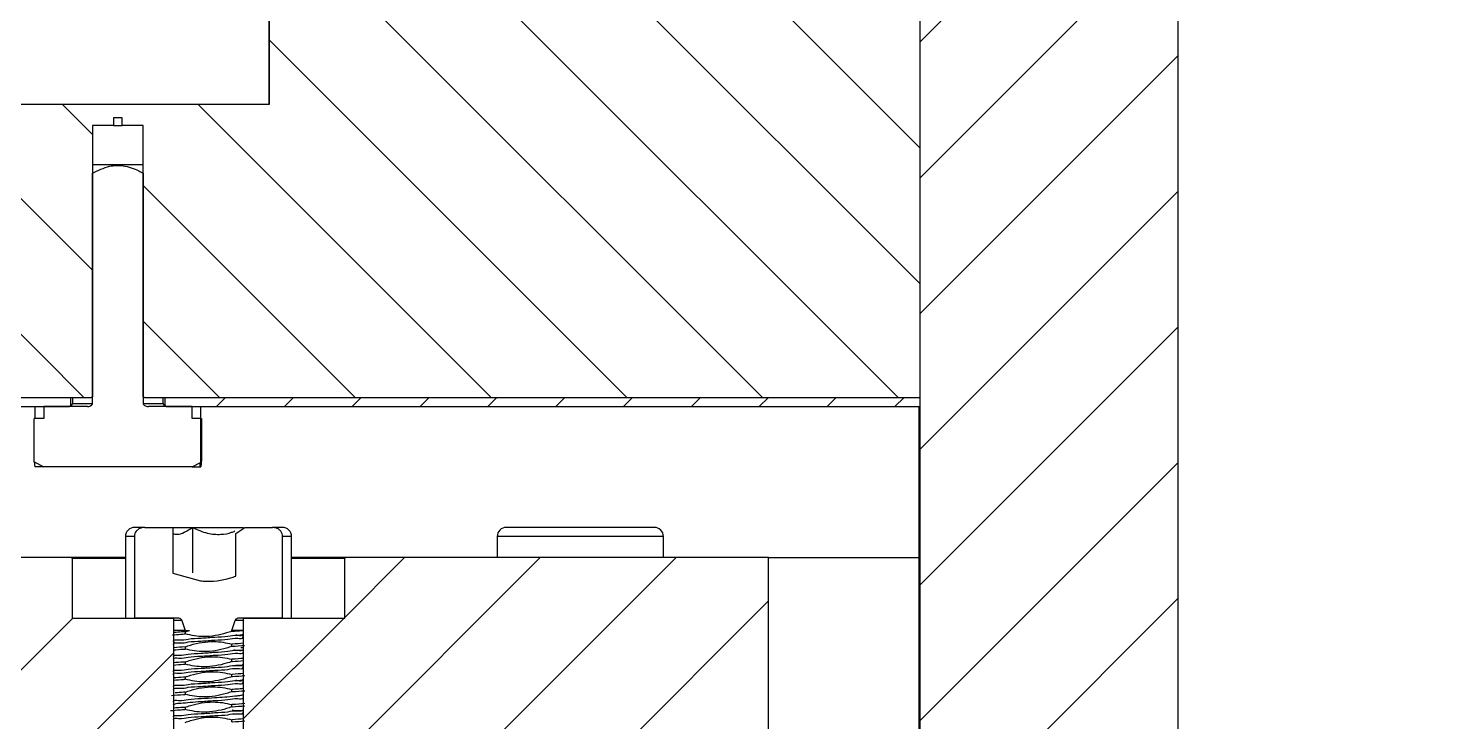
# Model space of a CAD drawing. Header units: millimetres. Extents: x -48 to 1187, y 2 to 839.
# Drawn here: x 561.23 to 607.75, y 138.09 to 161.05 of the extents above; entities that cross this region are included whole.
import ezdxf

# ---------------------------------------------------------------- set-up
doc = ezdxf.new("R2010")
doc.units = ezdxf.units.MM

# ---------------------------------------------------------------- blocks, each defined once
blk = doc.blocks.new('SW_HATCH_5')
at = {"color": 0, "linetype": 'Continuous', "lineweight": 18}
for p, q in [((-61.619, 29.179), (-83.142, 50.701)), ((-61.619, 24.689), (-83.142, 46.211)), ((-62.342, 20.922), (-83.142, 41.721)), ((-61.619, 32.674), (-53.083, 41.209)), ((-66.832, 20.922), (-83.142, 37.231)), ((-61.619, 28.183), (-53.083, 36.719)), ((-71.323, 20.922), (-83.142, 32.741)), ((-61.619, 23.693), (-53.083, 32.229)), ((-89.283, 20.922), (-98.983, 30.622)), ((-89.002, 25.131), (-94.493, 30.622)), ((-89.002, 29.621), (-90.003, 30.622)), ((-75.813, 20.922), (-85.513, 30.622)), ((-80.303, 20.922), (-87.32, 27.939)), ((-61.619, 19.203), (-53.083, 27.739)), ((-84.793, 20.922), (-87.32, 23.449)), ((-61.619, 14.713), (-53.083, 23.249)), ((-84.896, 20.622), (-84.596, 20.922)), ((-82.651, 20.622), (-82.351, 20.922)), ((-80.406, 20.622), (-80.106, 20.922)), ((-78.161, 20.622), (-77.861, 20.922)), ((-75.916, 20.622), (-75.616, 20.922)), ((-73.671, 20.622), (-73.371, 20.922)), ((-71.426, 20.622), (-71.126, 20.922)), ((-69.181, 20.622), (-68.881, 20.922)), ((-66.935, 20.622), (-66.635, 20.922)), ((-64.69, 20.622), (-64.39, 20.922)), ((-62.445, 20.622), (-62.145, 20.922)), ((-61.619, 10.223), (-53.083, 18.759)), ((-84, 1.312), (-69.69, 15.622)), ((-84, 5.803), (-74.181, 15.622)), ((-80.653, 13.639), (-78.671, 15.622)), ((-84, -3.178), (-66.628, 14.194)), ((-61.619, 5.733), (-53.083, 14.269)), ((-96.673, 6.6), (-89.651, 13.622)), ((-84, 10.293), (-80.671, 13.622)), ((-94.477, 4.305), (-86.322, 12.461))]:
    blk.add_line(p, q, dxfattribs=at)

msp = doc.modelspace()

# ---------------------------------------------------------------- linework, layer by layer
at = {"color": 7, "linetype": 'Continuous', "lineweight": 25}
for p, q in [((599.27755, 243.530363), (599.27755, 118.530367)), ((590.741867, 233.530365), (590.741867, 133.530365)), ((590.741867, 218.230367), (590.741867, 148.830365)), ((569.200123, 208.530366), (569.200123, 158.530365)), ((569.219405, 158.530365), (569.219405, 208.530366)), ((548.712874, 158.530365), (569.219405, 158.530365)), ((564.058835, 157.830365), (563.359016, 157.830365)), ((563.359016, 157.830365), (563.359016, 148.855365)), ((564.34142, 158.079289), (564.058835, 158.079289)), ((564.058835, 158.079289), (564.058835, 157.830365)), ((564.058835, 157.830365), (564.34142, 157.830365)), ((564.34142, 157.830365), (564.34142, 158.079289)), ((565.041238, 157.830365), (564.34142, 157.830365)), ((565.041238, 148.855365), (565.041238, 157.830365)), ((563.574785, 156.530365), (563.359016, 156.530365)), ((565.041238, 156.530365), (563.574785, 156.530365)), ((563.359016, 148.630365), (563.359016, 156.249865)), ((565.041238, 156.249865), (565.041238, 148.630365)), ((547.012532, 148.830365), (562.632495, 148.830365)), ((547.712678, 148.530365), (562.600726, 148.530365)), ((548.712874, 148.830365), (563.315207, 148.830365)), ((561.450118, 148.530365), (561.450118, 148.130365)), ((561.746562, 148.530365), (561.746562, 148.130365)), ((563.191438, 148.530365), (561.746562, 148.530365)), ((562.632495, 148.555365), (562.600726, 148.530365)), ((562.632495, 148.830365), (562.632495, 148.555365)), ((562.632495, 148.555365), (562.666261, 148.555365)), ((562.700117, 148.830365), (562.700117, 148.630365)), ((562.700117, 148.630365), (563.359016, 148.630365)), ((563.359016, 148.855365), (563.315207, 148.830365)), ((565.085048, 148.830365), (565.041238, 148.855365)), ((565.041238, 148.630365), (565.700138, 148.630365)), ((565.085048, 148.830365), (590.741867, 148.830365)), ((566.653693, 148.530365), (565.208817, 148.530365)), ((565.700138, 148.630365), (565.700138, 148.830365)), ((565.733993, 148.555365), (565.767759, 148.555365)), ((565.767759, 148.830365), (590.741867, 148.830365)), ((565.767759, 148.555365), (565.767759, 148.830365)), ((565.799529, 148.530365), (565.767759, 148.555365)), ((565.799529, 148.530365), (590.741867, 148.530365)), ((566.653693, 148.130365), (566.653693, 148.530365)), ((566.950137, 148.130365), (566.950137, 148.530365)), ((590.700144, 148.530365), (590.700144, 133.530365)), ((590.741867, 148.830365), (590.741867, 148.530365)), ((561.746562, 148.130365), (561.431402, 148.130365)), ((561.431402, 146.694633), (561.431402, 148.130365)), ((566.932017, 148.130365), (566.653693, 148.130365)), ((566.932017, 148.130365), (566.932017, 146.675257)), ((566.932017, 148.130365), (566.949839, 148.130365)), ((566.949839, 148.130365), (566.973353, 148.130365)), ((566.973353, 148.130365), (566.973353, 146.775985)), ((561.431402, 146.694633), (561.746562, 146.530365)), ((561.431402, 146.694633), (561.450446, 146.530365)), ((566.653693, 146.530365), (566.932017, 146.675257)), ((566.973353, 146.775985), (566.949839, 146.530365)), ((566.653693, 146.530365), (561.746562, 146.530365)), ((566.653693, 146.530365), (566.949839, 146.530365)), ((564.450139, 144.230365), (564.450139, 141.530365)), ((564.746583, 144.230365), (564.450139, 144.230365)), ((564.746583, 144.230365), (564.746583, 141.530365)), ((565.088266, 144.530365), (564.750129, 144.530365)), ((565.088266, 144.530365), (565.992886, 144.530365)), ((565.992886, 144.530365), (566.024745, 144.508316)), ((565.992886, 144.530365), (566.668266, 144.530365)), ((566.024745, 144.508316), (566.024745, 143.017635)), ((566.668266, 144.530365), (566.668266, 143.030365)), ((566.668266, 144.530365), (568.361724, 144.530365)), ((568.099404, 144.331691), (568.407381, 144.530365)), ((568.099404, 142.91566), (568.099404, 144.331691)), ((568.407381, 144.530365), (569.312001, 144.530365)), ((569.650138, 144.530365), (569.312001, 144.530365)), ((569.653684, 141.530365), (569.653684, 144.230365)), ((569.950128, 144.230365), (569.653684, 144.230365)), ((569.950128, 141.530365), (569.950128, 144.230365)), ((576.751644, 144.230365), (576.751644, 143.530365)), ((582.251632, 144.230365), (576.751644, 144.230365)), ((581.951642, 144.530365), (577.051634, 144.530365)), ((582.251632, 143.530365), (582.251632, 144.230365)), ((562.666679, 143.530365), (548.646146, 143.530365)), ((562.666679, 143.530365), (562.692607, 143.505365)), ((564.450139, 143.530365), (562.666679, 143.530365)), ((564.450139, 143.505365), (562.692607, 143.505365)), ((562.692607, 143.505365), (562.692607, 141.530365)), ((571.733588, 143.530365), (569.950128, 143.530365)), ((571.70766, 143.505365), (569.950128, 143.505365)), ((571.70766, 143.505365), (571.733588, 143.530365)), ((571.70766, 141.530365), (571.70766, 143.505365)), ((585.732961, 143.530365), (571.733588, 143.530365)), ((585.732961, 125.530366), (585.732961, 143.530365)), ((585.732961, 143.530365), (590.700144, 143.530365)), ((566.024745, 143.017635), (566.933507, 142.763766)), ((562.692607, 141.530365), (566.039318, 141.530365)), ((566.161299, 141.530365), (564.746583, 141.530365)), ((566.039318, 141.530365), (566.039318, 125.187149)), ((566.322649, 141.447729), (566.039318, 141.447729)), ((566.322649, 141.447729), (566.426003, 141.123363)), ((567.974264, 141.123363), (568.077618, 141.447729)), ((568.360919, 141.447729), (568.077618, 141.447729)), ((569.653684, 141.530365), (568.238968, 141.530365)), ((568.360919, 123.539153), (568.360919, 141.530365)), ((568.360919, 141.530365), (571.70766, 141.530365)), ((566.426003, 141.123363), (566.032642, 141.123363)), ((566.426003, 141.123363), (566.570485, 141.123363)), ((566.426003, 141.076987), (566.426003, 141.005645)), ((566.430891, 141.077316), (566.570485, 141.123363)), ((567.974264, 141.094361), (567.974264, 141.123363)), ((568.365926, 141.123363), (567.974264, 141.123363)), ((566.426003, 140.576952), (566.426003, 140.505632)), ((567.974264, 140.594484), (567.974264, 140.66582)), ((566.426003, 140.077033), (566.426003, 140.005726)), ((567.974264, 140.09444), (567.974264, 140.16575)), ((566.426003, 139.576962), (566.426003, 139.505658)), ((567.974264, 139.594386), (567.974264, 139.665688)), ((567.974264, 139.094496), (567.974264, 139.165646)), ((566.426003, 139.077059), (566.426003, 139.005547)), ((567.974264, 138.594291), (567.974264, 138.665922)), ((566.426003, 138.576976), (566.426003, 138.505807)), ((567.974264, 138.094422), (567.974264, 138.165726))]:
    msp.add_line(p, q, dxfattribs=at)
at = {"color": 7, "linetype": 'Continuous', "lineweight": 25, "flags": 128}
msp.add_lwpolyline([(561.746562, 146.530365), (561.67605, 146.530365), (561.614746, 146.530365), (561.56286, 146.530365), (561.520601, 146.530365), (561.488146, 146.530365), (561.465586, 146.530365), (561.452979, 146.530365), (561.450446, 146.530365)], dxfattribs=at)
at = {"color": 7, "linetype": 'Continuous', "lineweight": 18}
msp.add_circle((609.200173, 183.526684), 72.572572, dxfattribs=at)
at = {"color": 7, "linetype": 'Continuous', "lineweight": 25}
for centre, radius, start, end in [((562.600157, 148.630325), 0.09996, 269.9844839, 0.0229872), ((565.800148, 148.630376), 0.100011, 180.0061652, 269.9863638), ((564.750122, 144.230383), 0.299982, 89.99853, 180.0034266), ((569.650145, 144.230383), 0.299982, 359.9965734, 90.00147), ((577.051626, 144.230383), 0.299982, 89.99853, 180.0034266), ((581.95165, 144.230383), 0.299982, 359.9965734, 90.00147)]:
    msp.add_arc(centre, radius, start, end, dxfattribs=at)
for points, knots in [([(563.359016, 156.249865), (563.544189, 156.342524), (563.863205, 156.502158), (564.412265, 156.522707), (564.782902, 156.389444), (564.992237, 156.27634), (565.041238, 156.249865)], [0, 0, 0, 0, 0.34650152, 0.596952903, 0.905655461, 1, 1, 1, 1]), ([(563.191438, 148.530365), (563.208183, 148.531342), (563.247607, 148.533642), (563.297146, 148.551121), (563.333558, 148.576541), (563.351523, 148.598836), (563.35837, 148.617373), (563.358864, 148.627303), (563.359016, 148.630365)], [0, 0, 0, 0, 0.23685381, 0.5576303672, 0.7270074867, 0.8596203872, 0.9567117149, 1, 1, 1, 1]), ([(565.041238, 148.630365), (565.041944, 148.623749), (565.043521, 148.608966), (565.058087, 148.585364), (565.08915, 148.558616), (565.141577, 148.535628), (565.185373, 148.5322), (565.208817, 148.530365)], [0, 0, 0, 0, 0.0932951032, 0.2084484805, 0.3810835322, 0.6686921145, 1, 1, 1, 1]), ([(566.949839, 146.530365), (566.949279, 146.530808), (566.910876, 146.561196), (566.921524, 146.618645), (566.932017, 146.675257)], [0, 0, 0, 0, 0.01457655, 1, 1, 1, 1]), ([(565.088266, 144.530365), (565.044433, 144.526253), (564.956692, 144.518021), (564.844312, 144.451903), (564.771104, 144.358951), (564.747946, 144.279736), (564.7468, 144.238239), (564.746583, 144.230365)], [0, 0, 0, 0, 0.260473958, 0.521394166, 0.752140227, 0.952966244, 1, 1, 1, 1]), ([(566.024745, 144.317781), (566.067254, 144.309739), (566.193409, 144.285874), (566.423429, 144.367378), (566.580751, 144.472106), (566.668266, 144.530365)], [0, 0, 0, 0, 0.184003152, 0.546073531, 1, 1, 1, 1]), ([(566.668266, 144.530365), (566.830544, 144.456228), (567.12935, 144.319716), (567.58147, 144.284347), (567.890354, 144.332211), (568.036177, 144.395711), (568.07124, 144.41098)], [0, 0, 0, 0, 0.365153534, 0.672366564, 0.92121882, 1, 1, 1, 1]), ([(569.653684, 144.230365), (569.650544, 144.261276), (569.64426, 144.323121), (569.595748, 144.406252), (569.522947, 144.473297), (569.42536, 144.520951), (569.350967, 144.527129), (569.312001, 144.530365)], [0, 0, 0, 0, 0.183497722, 0.367124895, 0.558062056, 0.768513998, 1, 1, 1, 1]), ([(566.933507, 142.763766), (566.96518, 142.760323), (567.297322, 142.724211), (567.699209, 142.785034), (568.042804, 142.897186), (568.099404, 142.91566)], [0, 0, 0, 0, 0.080921836, 0.848601307, 1, 1, 1, 1]), ([(566.322649, 141.447729), (566.318455, 141.456708), (566.308738, 141.477511), (566.27336, 141.504849), (566.222888, 141.526012), (566.181693, 141.528923), (566.161299, 141.530365)], [0, 0, 0, 0, 0.153670952, 0.356058644, 0.681203354, 1, 1, 1, 1]), ([(568.238968, 141.530365), (568.217243, 141.528734), (568.176171, 141.525651), (568.126676, 141.504654), (568.095355, 141.479765), (568.082024, 141.460588), (568.078407, 141.450031), (568.077618, 141.447729)], [0, 0, 0, 0, 0.339797433, 0.642414443, 0.825249225, 0.961903761, 1, 1, 1, 1]), ([(566.011185, 140.974537), (566.100297, 140.981986), (566.239019, 140.99358), (566.377934, 141.002543), (566.427613, 141.005748)], [0, 0, 0, 0, 0.642379447, 1, 1, 1, 1]), ([(566.04659, 140.653782), (566.044355, 140.661435), (566.024961, 140.727838), (566.31266, 140.684821), (566.540765, 140.75568), (566.973933, 140.765222), (567.395608, 140.805232), (567.820171, 140.812775), (568.092585, 140.889195), (568.339949, 140.834265), (568.374212, 140.980039), (568.205588, 140.947202), (568.126854, 140.960603), (568.09997, 140.965179)], [0, 0, 0, 0, 0.008500641, 0.073759581, 0.195613674, 0.355961793, 0.530542495, 0.692921782, 0.818513834, 0.888595138, 0.900739413, 0.966106796, 1, 1, 1, 1]), ([(566.427762, 141.0771), (566.406542, 141.075719), (566.307563, 141.069278), (566.177972, 141.060768), (566.069849, 141.050703), (566.039318, 141.047861)], [0, 0, 0, 0, 0.163756616, 0.763868602, 1, 1, 1, 1]), ([(566.2305, 140.711982), (566.152048, 140.699305), (566.060016, 140.684433), (566.026592, 140.82897), (566.307807, 140.782463), (566.54366, 140.854989), (566.974045, 140.863635), (567.395004, 140.904558), (567.824289, 140.911517), (568.083793, 140.989875), (568.340348, 140.93458), (568.352988, 140.998859), (568.353558, 141.001759)], [0, 0, 0, 0, 0.07249892, 0.085049065, 0.152755903, 0.279025436, 0.445095905, 0.625883354, 0.793995836, 0.924015567, 0.996572083, 1, 1, 1, 1]), ([(567.970509, 141.094193), (567.91111, 141.074193), (567.611963, 140.973469), (567.192372, 140.89583), (566.732926, 140.936209), (566.531871, 140.982544), (566.430444, 141.005918)], [0, 0, 0, 0, 0.1201498037, 0.6051001718, 0.8007836372, 1, 1, 1, 1]), ([(567.972893, 141.094274), (568.012276, 141.096813), (568.143376, 141.105267), (568.274319, 141.115905), (568.365926, 141.123348)], [0, 0, 0, 0, 0.300408635, 1, 1, 1, 1]), ([(566.049898, 140.248253), (566.045144, 140.25704), (566.011242, 140.319704), (566.3135, 140.28734), (566.532453, 140.352377), (566.972871, 140.364219), (567.39585, 140.404493), (567.819475, 140.411404), (568.094832, 140.490588), (568.337178, 140.431496), (568.369191, 140.549517), (568.313958, 140.544144), (568.273658, 140.540224)], [0, 0, 0, 0, 0.011071899, 0.078956747, 0.209442351, 0.383461209, 0.569891906, 0.743255932, 0.877338728, 0.952147794, 0.965084628, 1, 1, 1, 1]), ([(566.42496, 140.576887), (566.301949, 140.570383), (566.173131, 140.563572), (566.045089, 140.548572), (566.039318, 140.547896)], [0, 0, 0, 0, 0.9549274064, 1, 1, 1, 1]), ([(566.039318, 140.47598), (566.149045, 140.48525), (566.27761, 140.496112), (566.406362, 140.504373), (566.425228, 140.505583)], [0, 0, 0, 0, 0.8534690069, 1, 1, 1, 1]), ([(566.423142, 140.576918), (566.482596, 140.596779), (566.790461, 140.699628), (567.216911, 140.774129), (567.679918, 140.735786), (567.875394, 140.689231), (567.973936, 140.665762)], [0, 0, 0, 0, 0.119357374, 0.618064086, 0.807461689, 1, 1, 1, 1]), ([(567.973191, 140.594415), (567.913918, 140.573998), (567.615145, 140.47108), (567.193862, 140.399494), (566.731435, 140.436162), (566.527518, 140.482231), (566.423857, 140.505649)], [0, 0, 0, 0, 0.119472429, 0.602218449, 0.797789942, 1, 1, 1, 1]), ([(567.973876, 140.594459), (567.975883, 140.594588), (568.115354, 140.603553), (568.254666, 140.614797), (568.391973, 140.62588)], [0, 0, 0, 0, 0.014387947, 1, 1, 1, 1]), ([(568.360919, 140.695085), (568.238946, 140.685091), (568.110078, 140.674533), (567.981049, 140.666254), (567.974144, 140.665811)], [0, 0, 0, 0, 0.946489861, 1, 1, 1, 1]), ([(566.042954, 140.169669), (566.042449, 140.171726), (566.028, 140.230597), (566.317686, 140.181442), (566.538214, 140.257296), (566.974292, 140.264612), (567.394969, 140.305715), (567.819474, 140.313397), (568.092625, 140.389736), (568.339096, 140.335223), (568.374866, 140.480245), (568.172213, 140.444211), (568.07617, 140.46337), (568.029785, 140.472623)], [0, 0, 0, 0, 0.002314218, 0.066220806, 0.18555681, 0.342597947, 0.513615974, 0.672710196, 0.795803067, 0.864569669, 0.876485531, 0.940348521, 1, 1, 1, 1]), ([(566.425288, 140.076988), (566.406243, 140.075768), (566.277471, 140.067514), (566.148886, 140.056661), (566.039318, 140.047412)], [0, 0, 0, 0, 0.147897429, 1, 1, 1, 1]), ([(567.978794, 140.094595), (567.919392, 140.074556), (567.620276, 139.973649), (567.19964, 139.900862), (566.73449, 139.932657), (566.528492, 139.980888), (566.423351, 140.005505)], [0, 0, 0, 0, 0.118991825, 0.59918664, 0.79542474, 1, 1, 1, 1]), ([(566.424066, 140.076839), (566.483341, 140.097239), (566.782105, 140.200062), (567.203544, 140.270602), (567.667922, 140.236546), (567.873553, 140.189773), (567.978585, 140.165882)], [0, 0, 0, 0, 0.119065425, 0.600126499, 0.795753961, 1, 1, 1, 1]), ([(568.360919, 140.194985), (568.238659, 140.184978), (568.110346, 140.174475), (567.981873, 140.166238), (567.975813, 140.16585)], [0, 0, 0, 0, 0.952830857, 1, 1, 1, 1]), ([(567.975903, 140.094545), (567.981933, 140.094931), (568.110375, 140.103168), (568.238658, 140.113668), (568.360919, 140.123675)], [0, 0, 0, 0, 0.046948081, 1, 1, 1, 1]), ([(566.046471, 139.753076), (566.044287, 139.760563), (566.024993, 139.826701), (566.312647, 139.783572), (566.540339, 139.854521), (566.973855, 139.863791), (567.393859, 139.90454), (567.823454, 139.91147), (568.083428, 139.990054), (568.339487, 139.934429), (568.352719, 139.998314), (568.35326, 140.000926)], [0, 0, 0, 0, 0.009339312, 0.082499631, 0.219138867, 0.398962991, 0.594790547, 0.776952778, 0.917906227, 0.996643705, 1, 1, 1, 1]), ([(566.046024, 139.655903), (566.04415, 139.662822), (566.026354, 139.728548), (566.313134, 139.684266), (566.541342, 139.756005), (566.974474, 139.765027), (567.396025, 139.805623), (567.82032, 139.813346), (568.092815, 139.889857), (568.339726, 139.835082), (568.374428, 139.980631), (568.205671, 139.947796), (568.126992, 139.961143), (568.100059, 139.965711)], [0, 0, 0, 0, 0.0076980081, 0.0731264745, 0.1951357177, 0.3556065768, 0.5302991261, 0.6927545325, 0.8183990298, 0.8885251245, 0.9006702168, 0.9659985476, 1, 1, 1, 1]), ([(566.039318, 139.976107), (566.148866, 139.985355), (566.277371, 139.996204), (566.406064, 140.004449), (566.42505, 140.005666)], [0, 0, 0, 0, 0.8524746271, 1, 1, 1, 1]), ([(566.427583, 139.577063), (566.40813, 139.575818), (566.278593, 139.567529), (566.149243, 139.55662), (566.039318, 139.547349)], [0, 0, 0, 0, 0.150168031, 1, 1, 1, 1]), ([(567.972267, 139.594234), (567.91282, 139.574392), (567.613541, 139.474501), (567.194335, 139.396012), (566.733853, 139.434618), (566.532072, 139.481928), (566.430086, 139.50584)], [0, 0, 0, 0, 0.119965983, 0.603953042, 0.799825689, 1, 1, 1, 1]), ([(566.430354, 139.577173), (566.489685, 139.597372), (566.788654, 139.69916), (567.208934, 139.774565), (567.66862, 139.734533), (567.869982, 139.688667), (567.971611, 139.665518)], [0, 0, 0, 0, 0.12006108, 0.604993314, 0.800636558, 1, 1, 1, 1]), ([(568.360919, 139.694936), (568.238976, 139.684949), (568.10983, 139.674373), (567.980522, 139.666089), (567.97331, 139.665627)], [0, 0, 0, 0, 0.944223427, 1, 1, 1, 1]), ([(567.973548, 139.59434), (567.980642, 139.594794), (568.124425, 139.604009), (568.26803, 139.615775), (568.40455, 139.62696)], [0, 0, 0, 0, 0.0493317272, 1, 1, 1, 1]), ([(566.043043, 139.169496), (566.042549, 139.171539), (566.028279, 139.230537), (566.318068, 139.181164), (566.53901, 139.257228), (566.975305, 139.264579), (567.395975, 139.30583), (567.820845, 139.313428), (568.092628, 139.390112), (568.34045, 139.33522), (568.373772, 139.481099), (568.205458, 139.447924), (568.126656, 139.461261), (568.099791, 139.465807)], [0, 0, 0, 0, 0.002358113, 0.068111365, 0.190788048, 0.352163004, 0.527845689, 0.691192237, 0.817488326, 0.887928597, 0.900108959, 0.96594623, 1, 1, 1, 1]), ([(566.047097, 139.249646), (566.044613, 139.258388), (566.025267, 139.326467), (566.311638, 139.284006), (566.541845, 139.3543), (566.974489, 139.363864), (567.394741, 139.404492), (567.824058, 139.411549), (568.083882, 139.489849), (568.339974, 139.434607), (568.352947, 139.498816), (568.353528, 139.501693)], [0, 0, 0, 0, 0.010782731, 0.083976584, 0.22047712, 0.400023999, 0.595483175, 0.777237927, 0.917831007, 0.996318298, 1, 1, 1, 1]), ([(566.039318, 139.476044), (566.149214, 139.485313), (566.278523, 139.496219), (566.408021, 139.504508), (566.427464, 139.505752)], [0, 0, 0, 0, 0.849862501, 1, 1, 1, 1]), ([(566.426838, 139.077106), (566.486296, 139.096923), (566.785612, 139.196683), (567.204909, 139.274741), (567.666101, 139.237372), (567.868443, 139.189707), (567.970807, 139.165593)], [0, 0, 0, 0, 0.119832447, 0.603238279, 0.799279444, 1, 1, 1, 1]), ([(567.970389, 139.094254), (567.911072, 139.073983), (567.612163, 138.971838), (567.191576, 138.897446), (566.731404, 138.936888), (566.529562, 138.982688), (566.427583, 139.005828)], [0, 0, 0, 0, 0.119963798, 0.604510382, 0.80018317, 1, 1, 1, 1]), ([(567.972863, 139.094406), (567.980413, 139.094891), (568.124624, 139.104149), (568.268655, 139.115963), (568.405146, 139.127159)], [0, 0, 0, 0, 0.0523544115, 1, 1, 1, 1]), ([(568.360919, 139.194881), (568.323933, 139.19146), (568.209199, 139.180847), (568.079786, 139.172482), (567.987456, 139.1665), (567.973042, 139.165566)], [0, 0, 0, 0, 0.286446706, 0.88860175, 1, 1, 1, 1]), ([(565.971458, 138.970534), (566.104032, 138.981754), (566.255654, 138.994585), (566.407495, 139.004357), (566.42657, 139.005585)], [0, 0, 0, 0, 0.874377775, 1, 1, 1, 1]), ([(566.032106, 138.659086), (566.046993, 138.668748), (566.119678, 138.715922), (566.319443, 138.709235), (566.604946, 138.749527), (566.985591, 138.769565), (567.395975, 138.804433), (567.821105, 138.814599), (568.087509, 138.886911), (568.344403, 138.838845), (568.356376, 138.912633), (568.357998, 138.922629)], [0, 0, 0, 0, 0.022302464, 0.108888075, 0.239752357, 0.393654189, 0.588235549, 0.769337916, 0.909463113, 0.987734805, 1, 1, 1, 1]), ([(566.046322, 138.753612), (566.044281, 138.760981), (566.025924, 138.827292), (566.312979, 138.783436), (566.541859, 138.85449), (566.972906, 138.864973), (567.365755, 138.896689), (567.740248, 138.922458), (568.008526, 138.942739), (568.202419, 138.966666), (568.303038, 138.97671), (568.351975, 138.995534), (568.367237, 139.001405)], [0, 0, 0, 0, 0.009138097, 0.082222847, 0.218518414, 0.397743387, 0.59168444, 0.730431678, 0.872700675, 0.933547599, 0.979275987, 1, 1, 1, 1]), ([(566.426301, 139.077078), (566.407306, 139.07587), (566.297696, 139.068895), (566.188244, 139.059708), (566.09776, 139.052113)], [0, 0, 0, 0, 0.173301709, 1, 1, 1, 1]), ([(566.421563, 138.576775), (566.480929, 138.596917), (566.779926, 138.698364), (567.200852, 138.770256), (567.666189, 138.738328), (567.872472, 138.690399), (567.97787, 138.665911)], [0, 0, 0, 0, 0.118929977, 0.598983378, 0.79510522, 1, 1, 1, 1]), ([(567.975366, 138.59436), (567.981575, 138.594758), (568.124612, 138.603926), (568.267473, 138.615602), (568.404132, 138.626771)], [0, 0, 0, 0, 0.0434078842, 1, 1, 1, 1]), ([(568.404103, 138.698482), (568.267433, 138.687285), (568.124642, 138.675587), (567.981675, 138.666398), (567.975545, 138.666004)], [0, 0, 0, 0, 0.957127015, 1, 1, 1, 1]), ([(565.945173, 138.468204), (566.045585, 138.477244), (566.205174, 138.491612), (566.365073, 138.50189), (566.424364, 138.505702)], [0, 0, 0, 0, 0.629197568, 1, 1, 1, 1]), ([(566.043341, 138.168234), (566.042723, 138.170786), (566.028253, 138.230498), (566.317163, 138.181661), (566.539013, 138.257182), (566.974618, 138.264649), (567.395373, 138.305699), (567.819847, 138.313412), (568.092621, 138.389698), (568.339422, 138.335278), (568.374553, 138.480219), (568.149043, 138.441562), (568.040928, 138.464659), (567.981625, 138.477328)], [0, 0, 0, 0, 0.002804005, 0.065626389, 0.182841374, 0.33704527, 0.504940001, 0.661105556, 0.781922703, 0.849399365, 0.861091443, 0.923806898, 1, 1, 1, 1]), ([(566.047365, 138.249213), (566.044682, 138.258043), (566.02408, 138.325871), (566.311583, 138.284206), (566.540738, 138.35407), (566.973531, 138.364088), (567.394587, 138.403958), (567.8216, 138.413723), (568.088084, 138.485488), (568.345355, 138.438421), (568.356944, 138.513608), (568.358654, 138.5247)], [0, 0, 0, 0, 0.010818244, 0.083094827, 0.218126416, 0.395858997, 0.589418724, 0.769473506, 0.908767188, 0.986540517, 1, 1, 1, 1]), ([(566.424394, 138.576874), (566.405528, 138.575661), (566.277053, 138.567406), (566.148766, 138.556551), (566.039318, 138.54729)], [0, 0, 0, 0, 0.146848166, 1, 1, 1, 1]), ([(567.977274, 138.594584), (567.917976, 138.574241), (567.619177, 138.471734), (567.197823, 138.401077), (566.732896, 138.434228), (566.526803, 138.481372), (566.421444, 138.505474)], [0, 0, 0, 0, 0.118969498, 0.599482013, 0.795245849, 1, 1, 1, 1]), ([(566.428179, 138.077029), (566.487453, 138.097414), (566.786247, 138.200176), (567.207353, 138.272547), (567.668964, 138.234861), (567.872139, 138.188957), (567.975188, 138.165674)], [0, 0, 0, 0, 0.119632729, 0.603061123, 0.798675807, 1, 1, 1, 1]), ([(568.360919, 138.194969), (568.238777, 138.184971), (568.110058, 138.174434), (567.981178, 138.166169), (567.974592, 138.165747)], [0, 0, 0, 0, 0.948894539, 1, 1, 1, 1]), ([(567.97489, 138.094461), (567.981347, 138.094876), (568.124553, 138.104063), (568.267582, 138.115776), (568.404162, 138.12696)], [0, 0, 0, 0, 0.045090735, 1, 1, 1, 1])]:
    msp.add_open_spline(points, degree=3, knots=knots, dxfattribs=at)

# ---------------------------------------------------------------- block references
at = {"color": 7, "linetype": 'Continuous', "lineweight": 18}
msp.add_blockref('SW_HATCH_5', (652.36094, 127.908351), dxfattribs=at)

doc.saveas('drawing.dxf')
